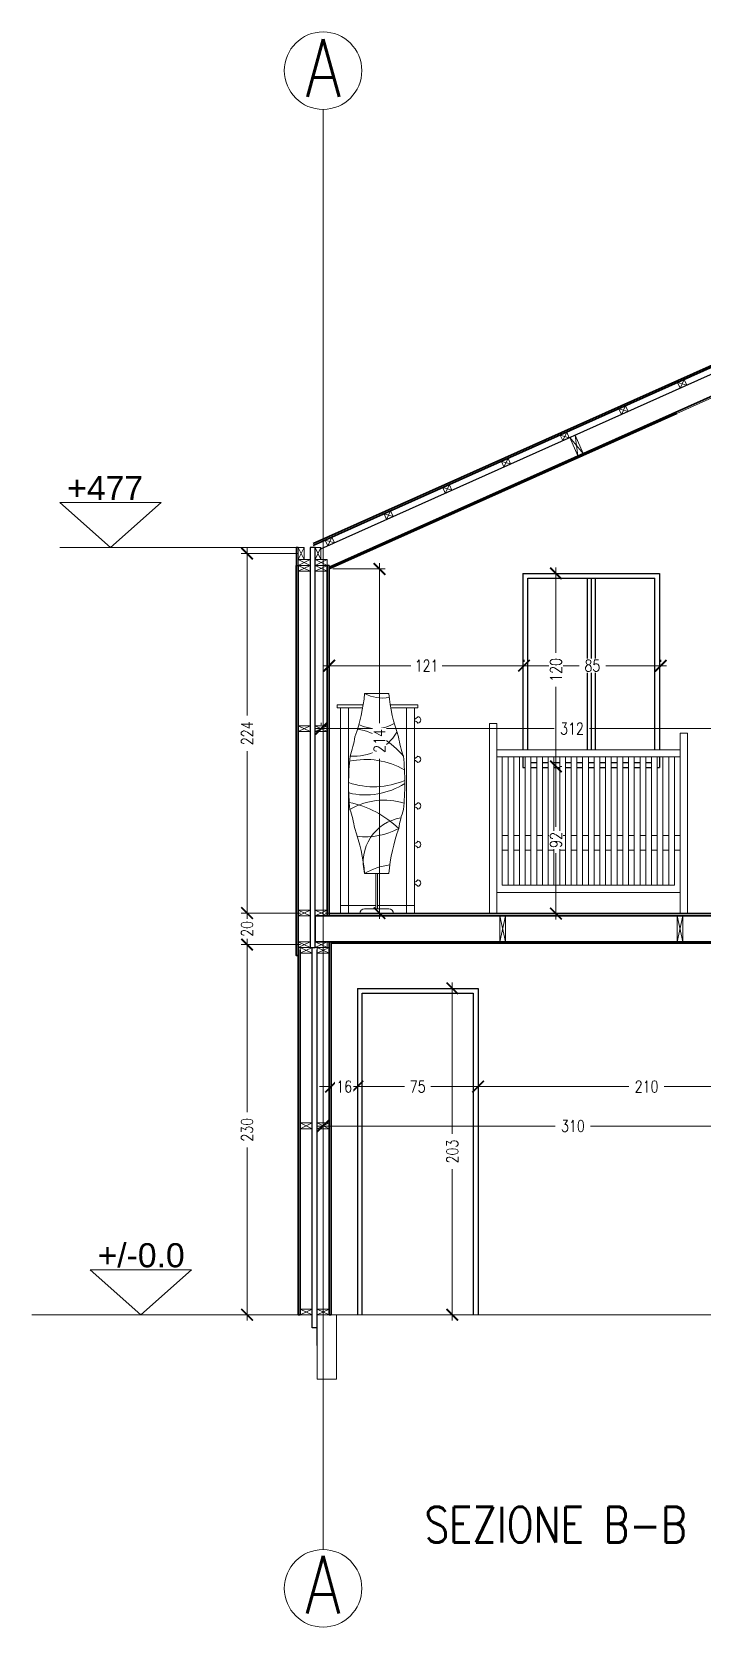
# Model space of a CAD drawing. Header units: millimetres. Extents: x 2260 to 4465, y 2640 to 4441.
# Drawn here: x 3439 to 3856, y 3446 to 4439 of the extents above; entities that cross this region are included whole.
import ezdxf

# ---------------------------------------------------------------- set-up
doc = ezdxf.new("R2010")
doc.units = ezdxf.units.MM
for name, color, linetype, lineweight in [('A-ANNO-DIMS', 3, 'Continuous', 18), ('A-ANNO-SYMB', 3, 'Continuous', 18), ('A-DETL-MBND', 3, 'Continuous', 18), ('A-DETL-MCUT', 4, 'Continuous', 25), ('A-ELEV-IDEN', 3, 'Continuous', 18), ('A-ELEV-MBE1', 7, 'Continuous', 35), ('A-ELEV-MBE2', 4, 'Continuous', 25), ('A-FURN', 8, 'Continuous', 18), ('A-SECT-MCUT', 7, 'Continuous', 35), ('A-WALL-STUD', 3, 'Continuous', 18)]:
    doc.layers.add(name, color=color, linetype=linetype, lineweight=lineweight)
doc.styles.add('ARIAL', font='Arial.ttf')
doc.styles.add('E-ROMANS', font='romans.shx', dxfattribs={"width": 0.8})
doc.styles.get("Standard").update_dxf_attribs({"font": 'Arial.ttf'})
doc.dimstyles.new('Copy of TICK_36', dxfattribs={"dimtxt": 3.6, "dimasz": 3.6, "dimexe": 1.8, "dimexo": 1.2, "dimgap": 1.8, "dimtad": 0, "dimdec": 0, "dimzin": 0, "dimdsep": 46, "dimtxsty": 'ARIAL', "dimblk": 'ARCHTICK', "dimblk1": 'ARCHTICK', "dimblk2": 'ARCHTICK', "dimcen": 1.8, "dimdle": 1.8, "dimclrd": 256, "dimclre": 256, "dimclrt": 256, "dimadec": 0, "dimazin": 0, "dimtfac": 1, "dimtdec": 0, "dimtmove": 1, "dimatfit": 3, "dimldrblk": 'OPEN90', "dimfxl": 1, "dimtfill": 1, "dimtolj": 1, "dimtzin": 0, "dimlwd": -1, "dimlwe": -1, "dimarcsym": 0})

# ---------------------------------------------------------------- blocks, each defined once
blk = doc.blocks.new('_ArchTick')
at = {"color": 0, "linetype": 'ByBlock', "const_width": 0.15}
blk.add_lwpolyline([(-0.5, -0.5), (0.5, 0.5)], dxfattribs=at)
blk = doc.blocks.new('*D113')
at = {"layer": 'A-ANNO-DIMS', "transparency": 16777216}
for p, q in [((3615.41, 4004.96), (3764.08, 4004.96)), ((3619.01, 4007.3), (3619.01, 4008.56)), ((3934.75, 4004.96), (3786.09, 4004.96)), ((3931.15, 4007.36), (3931.15, 4008.56))]:
    blk.add_line(p, q, dxfattribs=at)
at = {"layer": 'A-ANNO-DIMS', "transparency": 16777216, "xscale": 7.2, "yscale": 7.2, "zscale": 7.2, "rotation": 180}
blk.add_blockref('_ArchTick', (3619.01, 4004.96), dxfattribs=at)
at = {"layer": 'A-ANNO-DIMS', "transparency": 16777216, "xscale": 7.2, "yscale": 7.2, "zscale": 7.2}
blk.add_blockref('_ArchTick', (3931.15, 4004.96), dxfattribs=at)
at = {"layer": 'A-ANNO-DIMS', "transparency": 16777216, "insert": (3775.08, 4004.96), "char_height": 7.2, "attachment_point": 5, "style": 'E-ROMANS', "bg_fill": 3, "box_fill_scale": 1.1, "bg_fill_color": 256, "bg_fill_true_color": 13158600, "bg_fill_transparency": 0}
blk.add_mtext('\\A1;312', dxfattribs=at)
blk = doc.blocks.new('_Open90')
at = {"color": 0, "linetype": 'ByBlock', "lineweight": -2}
for p, q in [((0, 0), (-1, 0)), ((-0.5, 0.5), (0, 0)), ((0, 0), (-0.5, -0.5))]:
    blk.add_line(p, q, dxfattribs=at)
blk = doc.blocks.new('*D114')
at = {"layer": 'A-ANNO-DIMS', "transparency": 16777216}
for p, q in [((3620.37, 4044.13), (3674.84, 4044.13)), ((3623.97, 4046.53), (3623.97, 4047.73)), ((3748.86, 4044.13), (3694.39, 4044.13)), ((3745.26, 4046.53), (3745.26, 4047.73))]:
    blk.add_line(p, q, dxfattribs=at)
at = {"layer": 'A-ANNO-DIMS', "transparency": 16777216, "xscale": 7.2, "yscale": 7.2, "zscale": 7.2, "rotation": 180}
blk.add_blockref('_ArchTick', (3623.97, 4044.13), dxfattribs=at)
at = {"layer": 'A-ANNO-DIMS', "transparency": 16777216, "xscale": 7.2, "yscale": 7.2, "zscale": 7.2}
blk.add_blockref('_ArchTick', (3745.26, 4044.13), dxfattribs=at)
at = {"layer": 'A-ANNO-DIMS', "transparency": 16777216, "insert": (3684.61, 4044.13), "char_height": 7.2, "attachment_point": 5, "style": 'E-ROMANS', "bg_fill": 3, "box_fill_scale": 1.1, "bg_fill_color": 256, "bg_fill_true_color": 13158600, "bg_fill_transparency": 0}
blk.add_mtext('\\A1;121', dxfattribs=at)
blk = doc.blocks.new('*D115')
at = {"layer": 'A-ANNO-DIMS', "transparency": 16777216}
for p, q in [((3765.08, 3985.04), (3765.08, 3943.92)), ((3767.48, 3981.44), (3768.68, 3981.44)), ((3765.08, 3886.27), (3765.08, 3927.39)), ((3626.37, 3889.87), (3768.68, 3889.87))]:
    blk.add_line(p, q, dxfattribs=at)
at = {"layer": 'A-ANNO-DIMS', "transparency": 16777216, "xscale": 7.2, "yscale": 7.2, "zscale": 7.2}
for p, rotation in [((3765.08, 3981.44), 90), ((3765.08, 3889.87), 270)]:
    blk.add_blockref('_ArchTick', p, dxfattribs=dict(at, rotation=rotation))
at = {"layer": 'A-ANNO-DIMS', "transparency": 16777216, "insert": (3765.08, 3935.66), "char_height": 7.2, "attachment_point": 5, "rotation": 90, "style": 'E-ROMANS', "bg_fill": 3, "box_fill_scale": 1.1, "bg_fill_color": 256, "bg_fill_true_color": 13158600, "bg_fill_transparency": 0}
blk.add_mtext('\\A1;92', dxfattribs=at)
blk = doc.blocks.new('*D116')
at = {"layer": 'A-ANNO-DIMS', "transparency": 16777216}
for p, q in [((3741.66, 4044.13), (3779.53, 4044.13)), ((3745.26, 4046.53), (3745.26, 4047.73)), ((3833.93, 4044.13), (3796.06, 4044.13)), ((3830.33, 4046.53), (3830.33, 4047.73))]:
    blk.add_line(p, q, dxfattribs=at)
at = {"layer": 'A-ANNO-DIMS', "transparency": 16777216, "xscale": 7.2, "yscale": 7.2, "zscale": 7.2, "rotation": 180}
blk.add_blockref('_ArchTick', (3745.26, 4044.13), dxfattribs=at)
at = {"layer": 'A-ANNO-DIMS', "transparency": 16777216, "xscale": 7.2, "yscale": 7.2, "zscale": 7.2}
blk.add_blockref('_ArchTick', (3830.33, 4044.13), dxfattribs=at)
at = {"layer": 'A-ANNO-DIMS', "transparency": 16777216, "insert": (3787.79, 4044.13), "char_height": 7.2, "attachment_point": 5, "style": 'E-ROMANS', "bg_fill": 3, "box_fill_scale": 1.1, "bg_fill_color": 256, "bg_fill_true_color": 13158600, "bg_fill_transparency": 0}
blk.add_mtext('\\A1;85', dxfattribs=at)
blk = doc.blocks.new('*D117')
at = {"layer": 'A-ANNO-DIMS', "transparency": 16777216}
for p, q in [((3626.37, 4104.32), (3658.92, 4104.32)), ((3655.32, 4107.92), (3655.32, 4008.39)), ((3655.32, 3886.57), (3655.32, 3986.1)), ((3621.41, 3890.17), (3658.92, 3890.17))]:
    blk.add_line(p, q, dxfattribs=at)
at = {"layer": 'A-ANNO-DIMS', "transparency": 16777216, "xscale": 7.2, "yscale": 7.2, "zscale": 7.2}
for p, rotation in [((3655.32, 4104.32), 90), ((3655.32, 3890.17), 270)]:
    blk.add_blockref('_ArchTick', p, dxfattribs=dict(at, rotation=rotation))
at = {"layer": 'A-ANNO-DIMS', "transparency": 16777216, "insert": (3655.32, 3997.25), "char_height": 7.2, "attachment_point": 5, "rotation": 90, "style": 'E-ROMANS', "bg_fill": 3, "box_fill_scale": 1.1, "bg_fill_color": 256, "bg_fill_true_color": 13158600, "bg_fill_transparency": 0}
blk.add_mtext('\\A1;214', dxfattribs=at)
blk = doc.blocks.new('*D118')
at = {"layer": 'A-ANNO-DIMS', "transparency": 16777216}
for p, q in [((3765.08, 4105.13), (3765.08, 4052.08)), ((3767.48, 4101.53), (3768.68, 4101.53)), ((3765.08, 3977.84), (3765.08, 4030.89)), ((3767.48, 3981.44), (3768.68, 3981.44))]:
    blk.add_line(p, q, dxfattribs=at)
at = {"layer": 'A-ANNO-DIMS', "transparency": 16777216, "xscale": 7.2, "yscale": 7.2, "zscale": 7.2}
for p, rotation in [((3765.08, 4101.53), 90), ((3765.08, 3981.44), 270)]:
    blk.add_blockref('_ArchTick', p, dxfattribs=dict(at, rotation=rotation))
at = {"layer": 'A-ANNO-DIMS', "transparency": 16777216, "insert": (3765.08, 4041.49), "char_height": 7.2, "attachment_point": 5, "rotation": 90, "style": 'E-ROMANS', "bg_fill": 3, "box_fill_scale": 1.1, "bg_fill_color": 256, "bg_fill_true_color": 13158600, "bg_fill_transparency": 0}
blk.add_mtext('\\A1;120', dxfattribs=at)
blk = doc.blocks.new('*D156')
at = {"layer": 'A-ANNO-DIMS', "transparency": 16777216}
for p, q in [((3604.16, 4113.89), (3569.32, 4113.89)), ((3572.92, 4117.49), (3572.92, 4013.18)), ((3572.92, 3886.57), (3572.92, 3990.89)), ((3606.11, 3890.17), (3569.32, 3890.17))]:
    blk.add_line(p, q, dxfattribs=at)
at = {"layer": 'A-ANNO-DIMS', "transparency": 16777216, "xscale": 7.2, "yscale": 7.2, "zscale": 7.2}
for p, rotation in [((3572.92, 4113.89), 90), ((3572.92, 3890.17), 270)]:
    blk.add_blockref('_ArchTick', p, dxfattribs=dict(at, rotation=rotation))
at = {"layer": 'A-ANNO-DIMS', "transparency": 16777216, "insert": (3572.92, 4002.03), "char_height": 7.2, "attachment_point": 5, "rotation": 90, "style": 'E-ROMANS', "bg_fill": 3, "box_fill_scale": 1.1, "bg_fill_color": 256, "bg_fill_true_color": 13158600, "bg_fill_transparency": 0}
blk.add_mtext('\\A1;224', dxfattribs=at)
blk = doc.blocks.new('*D157')
at = {"layer": 'A-ANNO-DIMS', "transparency": 16777216}
for p, q in [((3572.92, 3890.17), (3572.92, 3897.37)), ((3606.11, 3890.17), (3569.32, 3890.17)), ((3572.92, 3890.17), (3572.92, 3888.63)), ((3572.92, 3870.56), (3572.92, 3872.1)), ((3606.11, 3870.56), (3569.32, 3870.56)), ((3572.92, 3870.56), (3572.92, 3863.36))]:
    blk.add_line(p, q, dxfattribs=at)
at = {"layer": 'A-ANNO-DIMS', "transparency": 16777216, "xscale": 7.2, "yscale": 7.2, "zscale": 7.2}
for p, rotation in [((3572.92, 3890.17), 270), ((3572.92, 3870.56), 90)]:
    blk.add_blockref('_ArchTick', p, dxfattribs=dict(at, rotation=rotation))
at = {"layer": 'A-ANNO-DIMS', "transparency": 16777216, "insert": (3572.92, 3880.36), "char_height": 7.2, "attachment_point": 5, "rotation": 90, "style": 'E-ROMANS', "bg_fill": 3, "box_fill_scale": 1.1, "bg_fill_color": 256, "bg_fill_true_color": 13158600, "bg_fill_transparency": 0}
blk.add_mtext('\\A1;20', dxfattribs=at)
blk = doc.blocks.new('*D124')
at = {"layer": 'A-ANNO-DIMS', "transparency": 16777216}
for p, q in [((3572.92, 3874.16), (3572.92, 3766.37)), ((3606.11, 3870.56), (3569.32, 3870.56)), ((3572.92, 3636.58), (3572.92, 3744.36)), ((3611.06, 3640.18), (3569.32, 3640.18))]:
    blk.add_line(p, q, dxfattribs=at)
at = {"layer": 'A-ANNO-DIMS', "transparency": 16777216, "xscale": 7.2, "yscale": 7.2, "zscale": 7.2}
for p, rotation in [((3572.92, 3870.56), 90), ((3572.92, 3640.18), 270)]:
    blk.add_blockref('_ArchTick', p, dxfattribs=dict(at, rotation=rotation))
at = {"layer": 'A-ANNO-DIMS', "transparency": 16777216, "insert": (3572.92, 3755.37), "char_height": 7.2, "attachment_point": 5, "rotation": 90, "style": 'E-ROMANS', "bg_fill": 3, "box_fill_scale": 1.1, "bg_fill_color": 256, "bg_fill_true_color": 13158600, "bg_fill_transparency": 0}
blk.add_mtext('\\A1;230', dxfattribs=at)
blk = doc.blocks.new('*D158')
at = {"layer": 'A-ANNO-DIMS', "transparency": 16777216}
for p, q in [((3616.61, 3757.68), (3764.68, 3757.68)), ((3620.21, 3755.37), (3620.21, 3754.08)), ((3934.75, 3757.68), (3786.69, 3757.68)), ((3931.15, 3755.37), (3931.15, 3754.08))]:
    blk.add_line(p, q, dxfattribs=at)
at = {"layer": 'A-ANNO-DIMS', "transparency": 16777216, "xscale": 7.2, "yscale": 7.2, "zscale": 7.2, "rotation": 180}
blk.add_blockref('_ArchTick', (3620.21, 3757.68), dxfattribs=at)
at = {"layer": 'A-ANNO-DIMS', "transparency": 16777216, "xscale": 7.2, "yscale": 7.2, "zscale": 7.2}
blk.add_blockref('_ArchTick', (3931.15, 3757.68), dxfattribs=at)
at = {"layer": 'A-ANNO-DIMS', "transparency": 16777216, "insert": (3775.68, 3757.68), "char_height": 7.2, "attachment_point": 5, "style": 'E-ROMANS', "bg_fill": 3, "box_fill_scale": 1.1, "bg_fill_color": 256, "bg_fill_true_color": 13158600, "bg_fill_transparency": 0}
blk.add_mtext('\\A1;310', dxfattribs=at)
blk = doc.blocks.new('*D160')
at = {"layer": 'A-ANNO-DIMS', "transparency": 16777216}
for p, q in [((3700.6, 3846.93), (3700.6, 3752.76)), ((3703, 3843.33), (3704.2, 3843.33)), ((3700.6, 3636.58), (3700.6, 3730.75)), ((3646.97, 3640.18), (3704.2, 3640.18))]:
    blk.add_line(p, q, dxfattribs=at)
at = {"layer": 'A-ANNO-DIMS', "transparency": 16777216, "xscale": 7.2, "yscale": 7.2, "zscale": 7.2}
for p, rotation in [((3700.6, 3843.33), 90), ((3700.6, 3640.18), 270)]:
    blk.add_blockref('_ArchTick', p, dxfattribs=dict(at, rotation=rotation))
at = {"layer": 'A-ANNO-DIMS', "transparency": 16777216, "insert": (3700.6, 3741.76), "char_height": 7.2, "attachment_point": 5, "rotation": 90, "style": 'E-ROMANS', "bg_fill": 3, "box_fill_scale": 1.1, "bg_fill_color": 256, "bg_fill_true_color": 13158600, "bg_fill_transparency": 0}
blk.add_mtext('\\A1;203', dxfattribs=at)
blk = doc.blocks.new('*D125')
at = {"layer": 'A-ANNO-DIMS', "transparency": 16777216}
for p, q in [((3637.97, 3782.23), (3670.84, 3782.23)), ((3641.57, 3760.08), (3641.57, 3785.83)), ((3720.23, 3782.23), (3687.36, 3782.23)), ((3716.63, 3760.08), (3716.63, 3785.83))]:
    blk.add_line(p, q, dxfattribs=at)
at = {"layer": 'A-ANNO-DIMS', "transparency": 16777216, "xscale": 7.2, "yscale": 7.2, "zscale": 7.2, "rotation": 180}
blk.add_blockref('_ArchTick', (3641.57, 3782.23), dxfattribs=at)
at = {"layer": 'A-ANNO-DIMS', "transparency": 16777216, "xscale": 7.2, "yscale": 7.2, "zscale": 7.2}
blk.add_blockref('_ArchTick', (3716.63, 3782.23), dxfattribs=at)
at = {"layer": 'A-ANNO-DIMS', "transparency": 16777216, "insert": (3679.1, 3782.23), "char_height": 7.2, "attachment_point": 5, "style": 'E-ROMANS', "bg_fill": 3, "box_fill_scale": 1.1, "bg_fill_color": 256, "bg_fill_true_color": 13158600, "bg_fill_transparency": 0}
blk.add_mtext('\\A1;75', dxfattribs=at)
blk = doc.blocks.new('*D126')
at = {"layer": 'A-ANNO-DIMS', "transparency": 16777216}
for p, q in [((3713.03, 3782.23), (3810.51, 3782.23)), ((3716.63, 3784.63), (3716.63, 3785.83)), ((3930, 3782.23), (3832.52, 3782.23)), ((3926.4, 3779.83), (3926.4, 3778.63))]:
    blk.add_line(p, q, dxfattribs=at)
at = {"layer": 'A-ANNO-DIMS', "transparency": 16777216, "xscale": 7.2, "yscale": 7.2, "zscale": 7.2, "rotation": 180}
blk.add_blockref('_ArchTick', (3716.63, 3782.23), dxfattribs=at)
at = {"layer": 'A-ANNO-DIMS', "transparency": 16777216, "xscale": 7.2, "yscale": 7.2, "zscale": 7.2}
blk.add_blockref('_ArchTick', (3926.4, 3782.23), dxfattribs=at)
at = {"layer": 'A-ANNO-DIMS', "transparency": 16777216, "insert": (3821.51, 3782.23), "char_height": 7.2, "attachment_point": 5, "style": 'E-ROMANS', "bg_fill": 3, "box_fill_scale": 1.1, "bg_fill_color": 256, "bg_fill_true_color": 13158600, "bg_fill_transparency": 0}
blk.add_mtext('\\A1;210', dxfattribs=at)
blk = doc.blocks.new('*D127')
at = {"layer": 'A-ANNO-DIMS', "transparency": 16777216}
for p, q in [((3625.17, 3782.23), (3617.97, 3782.23)), ((3625.17, 3784.63), (3625.17, 3785.83)), ((3625.17, 3782.23), (3625.52, 3782.23)), ((3641.57, 3782.23), (3641.22, 3782.23)), ((3641.57, 3784.63), (3641.57, 3785.83)), ((3641.57, 3782.23), (3648.77, 3782.23))]:
    blk.add_line(p, q, dxfattribs=at)
at = {"layer": 'A-ANNO-DIMS', "transparency": 16777216, "xscale": 7.2, "yscale": 7.2, "zscale": 7.2}
blk.add_blockref('_ArchTick', (3625.17, 3782.23), dxfattribs=at)
at = {"layer": 'A-ANNO-DIMS', "transparency": 16777216, "xscale": 7.2, "yscale": 7.2, "zscale": 7.2, "rotation": 180}
blk.add_blockref('_ArchTick', (3641.57, 3782.23), dxfattribs=at)
at = {"layer": 'A-ANNO-DIMS', "transparency": 16777216, "insert": (3633.37, 3782.23), "char_height": 7.2, "attachment_point": 5, "style": 'E-ROMANS', "bg_fill": 3, "box_fill_scale": 1.1, "bg_fill_color": 256, "bg_fill_true_color": 13158600, "bg_fill_transparency": 0}
blk.add_mtext('\\A1;16', dxfattribs=at)

msp = doc.modelspace()

# ---------------------------------------------------------------- linework, layer by layer
for p, q in [((3615.26, 4117.65), (3612.26, 4117.65)), ((3631.08, 3889.87), (3636.08, 3889.87)), ((3677.08, 3889.87), (3672.08, 3889.87))]:
    msp.add_line(p, q)
at = {"color": 0}
for p, q in [((3723.84, 3889.87), (3728.3, 3889.87)), ((3847.01, 3889.87), (3842.41, 3889.87))]:
    msp.add_line(p, q, dxfattribs=at)
at = {"layer": 'A-ANNO-DIMS'}
msp.add_line((3603.55, 4117.65), (3456.45, 4117.65), dxfattribs=at)
for points in [[(3456.45, 4145.63), (3487.93, 4117.65), (3519.41, 4145.63)], [(3475.35, 3668.16), (3506.83, 3640.18), (3538.32, 3668.16)]]:
    msp.add_lwpolyline(points, close=True, dxfattribs=at)
at = {"layer": 'A-ANNO-SYMB', "color": 0}
for p, q in [((3613.46, 3640.18), (3439.04, 3640.18)), ((3921.9, 3640.18), (3616.46, 3640.18))]:
    msp.add_line(p, q, dxfattribs=at)
at = {"layer": 'A-ANNO-SYMB'}
for centre in [(3620.21, 4414.41), (3620.21, 3469.97)]:
    msp.add_circle(centre, 24.11, dxfattribs=at)
at = {"layer": 'A-DETL-MBND'}
msp.add_lwpolyline([(3840.33, 4201.14), (3927.4, 4240.1)], dxfattribs=at)
at = {"layer": 'A-DETL-MCUT'}
msp.add_line((3623.97, 4106.54), (3622.77, 4106.54), dxfattribs=at)
msp.add_lwpolyline([(3604.75, 4117.65), (3603.55, 4117.65), (3603.55, 4106.54), (3604.75, 4106.54)], close=True, dxfattribs=at)
at = {"layer": 'A-ELEV-IDEN', "color": 3}
msp.add_lwpolyline([(3628.47, 3640.18), (3616.46, 3640.18), (3616.46, 3600.15), (3628.47, 3600.15)], close=True, dxfattribs=at)
at = {"layer": 'A-ELEV-MBE1', "color": 0}
msp.add_lwpolyline([(3625.17, 3871.36), (3754.97, 3871.36)], dxfattribs=at)
at = {"layer": 'A-ELEV-MBE2'}
for p, q in [((3744.55, 4101.53), (3744.55, 3991.83)), ((3744.55, 4101.53), (3829.62, 4101.53)), ((3829.62, 4101.53), (3829.62, 3991.83)), ((3747.55, 4098.53), (3826.61, 4098.53)), ((3747.55, 3991.83), (3747.55, 4098.53)), ((3784.58, 4098.53), (3784.58, 3991.83)), ((3787.08, 4098.53), (3787.08, 3991.83)), ((3789.59, 4098.53), (3789.59, 3991.83)), ((3826.61, 3991.83), (3826.61, 4098.53)), ((3744.55, 3987.37), (3744.55, 3980.83)), ((3744.55, 3980.83), (3746.01, 3980.83)), ((3749.58, 3983.83), (3753.15, 3983.83)), ((3749.58, 3980.83), (3753.15, 3980.83)), ((3756.72, 3983.83), (3760.29, 3983.83)), ((3756.72, 3980.83), (3760.29, 3980.83)), ((3763.86, 3983.83), (3767.43, 3983.83)), ((3763.86, 3980.83), (3767.43, 3980.83)), ((3771, 3983.83), (3774.57, 3983.83)), ((3771, 3980.83), (3774.57, 3980.83)), ((3778.14, 3983.83), (3781.71, 3983.83)), ((3778.14, 3980.83), (3781.71, 3980.83)), ((3785.28, 3983.83), (3788.85, 3983.83)), ((3785.28, 3980.83), (3788.85, 3980.83)), ((3792.42, 3983.83), (3795.99, 3983.83)), ((3792.42, 3980.83), (3795.99, 3980.83)), ((3799.56, 3983.83), (3803.13, 3983.83)), ((3799.56, 3980.83), (3803.13, 3980.83)), ((3806.71, 3983.83), (3810.28, 3983.83)), ((3806.71, 3980.83), (3810.28, 3980.83)), ((3813.85, 3983.83), (3817.42, 3983.83)), ((3813.85, 3980.83), (3817.42, 3980.83)), ((3820.99, 3983.83), (3824.56, 3983.83)), ((3820.99, 3980.83), (3824.56, 3980.83)), ((3828.13, 3980.83), (3829.62, 3980.83)), ((3829.62, 3987.37), (3829.62, 3980.83)), ((3613.46, 3632.11), (3613.46, 3868.75)), ((3616.46, 3621.01), (3616.46, 3867.35)), ((3641.57, 3843.33), (3641.57, 3640.18)), ((3616.46, 3632.11), (3613.46, 3632.11))]:
    msp.add_line(p, q, dxfattribs=at)
for points in [[(3618.86, 4116.84), (3932.16, 4257.03)], [(3612.26, 4117.65), (3612.26, 3868.75), (3615.26, 3868.75), (3615.26, 4117.65)], [(3641.57, 3843.33), (3641.57, 3843.33), (3716.63, 3843.33), (3716.63, 3640.18)], [(3644.57, 3640.18), (3644.57, 3840.33), (3713.63, 3840.33), (3713.63, 3640.18)]]:
    msp.add_lwpolyline(points, dxfattribs=at)
at = {"layer": 'A-FURN'}
for p, q in [((3646.08, 4026.84), (3661.08, 4026.84)), ((3646.08, 4026.84), (3658.58, 4026.84)), ((3646.08, 4026.84), (3653.58, 4026.84)), ((3654.08, 4026.84), (3653.08, 4026.84)), ((3653.08, 4026.84), (3653.58, 4026.84)), ((3629.08, 4019.87), (3629.08, 4017.87)), ((3629.08, 4019.87), (3645.16, 4019.87)), ((3644.82, 4017.87), (3629.08, 4017.87)), ((3629.08, 4017.87), (3631.08, 4017.87)), ((3631.08, 4017.87), (3631.08, 3889.87)), ((3636.08, 3894.89), (3636.08, 4017.87)), ((3662, 4019.87), (3679.08, 4019.87)), ((3679.08, 4017.87), (3662.34, 4017.87)), ((3672.08, 3894.89), (3672.08, 4017.87)), ((3677.08, 3894.89), (3677.08, 4017.87)), ((3679.08, 4019.87), (3679.08, 4017.87)), ((3728.3, 3987.37), (3842.41, 3987.37)), ((3646.08, 3914.84), (3661.08, 3914.84)), ((3653.08, 3914.84), (3653.08, 3892.84)), ((3654.08, 3892.84), (3654.08, 3914.84)), ((3636.08, 3894.89), (3631.08, 3894.89)), ((3631.08, 3894.89), (3653.08, 3894.89)), ((3636.08, 3889.87), (3636.08, 3894.89)), ((3646.08, 3892.84), (3661.08, 3892.84)), ((3654.08, 3894.89), (3677.08, 3894.89)), ((3672.08, 3889.87), (3672.08, 3894.89)), ((3672.08, 3894.89), (3677.08, 3894.89)), ((3677.08, 3894.89), (3677.08, 3889.87)), ((3723.84, 3899.85), (3723.84, 3889.87)), ((3728.3, 3889.87), (3728.3, 3898.98)), ((3842.41, 3889.87), (3842.41, 3900.17)), ((3847.01, 3899.49), (3847.01, 3889.87))]:
    msp.add_line(p, q, dxfattribs=at)
for points in [[(3723.84, 3899.85), (3723.84, 4008.1), (3728.3, 4008.1), (3728.3, 3898.98)], [(3842.41, 3900.17), (3842.41, 4002.18), (3847.01, 4002.18), (3847.01, 3899.49)], [(3728.3, 3991.83), (3728.3, 3903.03), (3842.41, 3903.03), (3842.41, 3991.83), (3728.3, 3991.83)], [(3731.73, 3987.37), (3731.73, 3907.57), (3838.84, 3907.57), (3838.84, 3987.37)], [(3735.3, 3907.57), (3735.3, 3987.37)], [(3738.87, 3907.57), (3738.87, 3987.37)], [(3742.44, 3907.57), (3742.44, 3987.37)], [(3746.01, 3907.57), (3746.01, 3987.37)], [(3749.58, 3907.57), (3749.58, 3987.37)], [(3753.15, 3907.57), (3753.15, 3987.37)], [(3756.72, 3907.57), (3756.72, 3987.37)], [(3760.29, 3907.57), (3760.29, 3987.37)], [(3763.86, 3907.57), (3763.86, 3987.37)], [(3767.43, 3907.57), (3767.43, 3987.37)], [(3771, 3907.57), (3771, 3987.37)], [(3774.57, 3907.57), (3774.57, 3987.37)], [(3778.14, 3907.57), (3778.14, 3987.37)], [(3781.71, 3907.57), (3781.71, 3987.37)], [(3785.28, 3907.57), (3785.28, 3987.37)], [(3788.85, 3907.57), (3788.85, 3987.37)], [(3792.42, 3907.57), (3792.42, 3987.37)], [(3795.99, 3907.57), (3795.99, 3987.37)], [(3799.56, 3907.57), (3799.56, 3987.37)], [(3803.13, 3907.57), (3803.13, 3987.37)], [(3806.71, 3907.57), (3806.71, 3987.37)], [(3810.28, 3907.57), (3810.28, 3987.37)], [(3813.85, 3907.57), (3813.85, 3987.37)], [(3817.42, 3907.57), (3817.42, 3987.37)], [(3820.99, 3907.57), (3820.99, 3987.37)], [(3824.56, 3907.57), (3824.56, 3987.37)], [(3828.13, 3987.37), (3828.13, 3907.57)], [(3831.7, 3907.49), (3831.7, 3987.37)], [(3835.27, 3987.37), (3835.27, 3907.57)], [(3731.73, 3938.42), (3735.3, 3938.42)], [(3738.87, 3938.42), (3742.44, 3938.42)], [(3746.01, 3938.42), (3749.58, 3938.42)], [(3753.15, 3938.42), (3756.72, 3938.42)], [(3760.29, 3938.42), (3763.86, 3938.42)], [(3767.43, 3938.42), (3771, 3938.42)], [(3774.57, 3938.42), (3778.14, 3938.42)], [(3781.71, 3938.42), (3785.28, 3938.42)], [(3788.85, 3938.42), (3792.42, 3938.42)], [(3795.99, 3938.42), (3799.56, 3938.42)], [(3803.13, 3938.42), (3806.71, 3938.42)], [(3810.28, 3938.42), (3813.85, 3938.42)], [(3817.42, 3938.42), (3820.99, 3938.42)], [(3824.56, 3938.42), (3828.13, 3938.42)], [(3831.7, 3938.42), (3835.27, 3938.42)], [(3838.84, 3938.42), (3842.55, 3938.42)], [(3735.3, 3929.35), (3731.73, 3929.35)], [(3742.44, 3929.35), (3738.87, 3929.35)], [(3749.58, 3929.35), (3746.01, 3929.35)], [(3756.72, 3929.35), (3753.15, 3929.35)], [(3763.86, 3929.35), (3760.29, 3929.35)], [(3771, 3929.35), (3767.43, 3929.35)], [(3778.14, 3929.35), (3774.57, 3929.35)], [(3785.28, 3929.35), (3781.71, 3929.35)], [(3792.42, 3929.35), (3788.85, 3929.35)], [(3799.56, 3929.35), (3795.99, 3929.35)], [(3806.71, 3929.35), (3803.13, 3929.35)], [(3813.85, 3929.35), (3810.28, 3929.35)], [(3820.99, 3929.35), (3817.42, 3929.35)], [(3828.13, 3929.35), (3824.56, 3929.35)], [(3835.27, 3929.35), (3831.7, 3929.35)], [(3842.41, 3929.35), (3838.84, 3929.35)]]:
    msp.add_lwpolyline(points, dxfattribs=at)
for centre, radius, start, end in [((3531.07, 4038.41), 115.59, 340.50937, 354.25685), ((3657.29, 4047.36), 23.38, 241.35518, 280.02903), ((3776.09, 4038.41), 115.59, 185.74315, 199.49063), ((3676.45, 4013.91), 3.05, 281.86022, 329.55628), ((3679.08, 4010.37), 2, 270, 90), ((3639.43, 4019.16), 31.42, 265.51867, 328.32151), ((3632.89, 3957.2), 48.27, 39.40548, 79.56723), ((3652.83, 4028.42), 23.38, 243.61261, 299.99812), ((3676.45, 4006.83), 3.05, 30.44372, 78.13978), ((3570.55, 4011.18), 70.41, 340.64506, 350.73602), ((3736.61, 4011.18), 70.41, 189.26398, 199.35494), ((3797.88, 3970.84), 161.8, 173.96892, 180), ((3646.76, 3937.5), 48.27, 60.05336, 102.05926), ((3509.28, 3970.84), 161.8, 0, 6.03108), ((3676.45, 3989.41), 3.05, 281.86022, 329.55628), ((3676.45, 3982.33), 3.05, 30.44372, 78.13978), ((3679.08, 3985.87), 2, 270, 90), ((3651.81, 4017.03), 48.27, 250.98033, 293.51042), ((3797.88, 3970.84), 161.8, 180, 185.72905), ((3646.58, 4009.37), 45.65, 256.83666, 302.44851), ((3509.28, 3970.84), 161.8, 354.2637, 0), ((3623.88, 3897.61), 62.68, 46.19628, 78.37338), ((3658.23, 3917.93), 42.51, 73.06027, 120.13527), ((3570.41, 3931.51), 70.41, 9.26398, 19.22427), ((3736.76, 3931.51), 70.41, 160.79328, 170.73602), ((3676.45, 3960.41), 3.05, 281.86022, 329.55628), ((3676.45, 3953.33), 3.05, 30.44372, 78.13978), ((3679.08, 3956.87), 2, 270, 90), ((3528.21, 3903.49), 118.41, 5.49993, 19.40856), ((3646.84, 3980.12), 42.51, 262.78537, 298.72284), ((3672.97, 3921.9), 27.8, 98.92961, 194.71418), ((3778.02, 3903.68), 117.47, 160.52537, 174.54643), ((3676.45, 3936.41), 3.05, 281.86022, 329.55628), ((3676.45, 3929.33), 3.05, 30.44372, 78.13978), ((3679.08, 3932.87), 2, 270, 90), ((3667.42, 3878.08), 42.51, 97.71291, 120.13527), ((3676.45, 3912.41), 3.05, 281.86022, 329.55628), ((3676.45, 3905.33), 3.05, 30.44372, 78.13978), ((3679.08, 3908.87), 2, 270, 90), ((3646.08, 3889.84), 3, 90.00176, 179.46638), ((3661.08, 3889.84), 3, 0.53499, 90)]:
    msp.add_arc(centre, radius, start, end, dxfattribs=at)
at = {"layer": 'A-SECT-MCUT'}
for p, q in [((3932.16, 4262.54), (3614.06, 4120.17)), ((3927.4, 3889.87), (3623.97, 3889.87)), ((3605.95, 3645.18), (3605.95, 3867.35)), ((3754.97, 3871.36), (3926.4, 3871.36))]:
    msp.add_line(p, q, dxfattribs=at)
for points in [[(3926.04, 4258.46), (3614.06, 4118.86)], [(3623.97, 4105.42), (3927.4, 4241.19)], [(3623.97, 4104.32), (3840.33, 4201.14)], [(3603.55, 4106.54), (3603.55, 3863.75), (3604.75, 3863.75), (3604.75, 4106.54)], [(3623.97, 4106.54), (3623.97, 3888.37), (3622.77, 3888.37), (3622.77, 4106.54)], [(3615.26, 3872.36), (3934.91, 3872.36), (3934.91, 3888.37), (3615.26, 3888.37), (3615.26, 3872.36)], [(3625.17, 3872.36), (3625.17, 3640.18), (3623.97, 3640.18), (3623.97, 3872.36)], [(3604.75, 3863.75), (3604.75, 3640.18), (3605.95, 3640.18), (3605.96, 3865.15)]]:
    msp.add_lwpolyline(points, dxfattribs=at)
at = {"layer": 'A-WALL-STUD'}
for p, q in [((3846.49, 4218.69), (3840.83, 4220.33)), ((3842.38, 4216.86), (3844.94, 4222.17)), ((3809.95, 4202.34), (3804.29, 4203.98)), ((3805.84, 4200.51), (3808.4, 4205.82)), ((3769.3, 4184.16), (3771.86, 4189.47)), ((3773.41, 4185.99), (3767.75, 4187.63)), ((3782.09, 4176.17), (3773.72, 4186.13)), ((3777.01, 4187.61), (3778.8, 4174.7)), ((3736.87, 4169.64), (3731.21, 4171.28)), ((3732.76, 4167.81), (3735.32, 4173.12)), ((3700.33, 4153.29), (3694.67, 4154.93)), ((3696.22, 4151.46), (3698.78, 4156.77)), ((3659.68, 4135.11), (3662.24, 4140.42)), ((3663.79, 4136.94), (3658.13, 4138.58)), ((3627.25, 4120.59), (3621.59, 4122.23)), ((3623.14, 4118.75), (3625.7, 4124.07)), ((3608.36, 4110.14), (3604.75, 4117.65)), ((3608.36, 4117.65), (3604.75, 4110.14)), ((3612.26, 4110.14), (3604.75, 4106.54)), ((3604.75, 4110.14), (3612.26, 4106.54)), ((3618.86, 4110.14), (3615.26, 4117.65)), ((3618.86, 4117.65), (3615.26, 4110.14)), ((3622.77, 4110.14), (3615.26, 4106.54)), ((3615.26, 4110.14), (3622.77, 4106.54)), ((3612.26, 4106.54), (3604.75, 4102.94)), ((3604.75, 4106.54), (3612.26, 4102.94)), ((3622.77, 4106.54), (3615.26, 4102.94)), ((3615.26, 4106.54), (3622.77, 4102.94)), ((3604.75, 4003.16), (3612.26, 4006.76)), ((3612.26, 4003.16), (3604.75, 4006.76)), ((3615.26, 4003.16), (3622.77, 4006.76)), ((3622.77, 4003.16), (3615.26, 4006.76)), ((3604.75, 3888.37), (3612.26, 3891.97)), ((3612.26, 3888.37), (3604.75, 3891.97)), ((3615.26, 3888.37), (3622.77, 3891.97)), ((3622.77, 3888.37), (3615.26, 3891.97)), ((3604.75, 3868.75), (3612.26, 3872.36)), ((3612.26, 3868.75), (3604.75, 3872.36)), ((3615.26, 3868.75), (3622.76, 3872.36)), ((3622.76, 3868.75), (3615.26, 3872.36)), ((3605.95, 3865.15), (3613.46, 3868.75)), ((3613.46, 3865.15), (3605.95, 3868.75)), ((3616.46, 3865.15), (3623.97, 3868.75)), ((3623.97, 3865.15), (3616.46, 3868.75)), ((3613.46, 3755.97), (3605.95, 3759.57)), ((3605.95, 3755.97), (3613.46, 3759.57)), ((3623.97, 3755.97), (3616.46, 3759.57)), ((3616.46, 3755.97), (3623.97, 3759.57)), ((3613.46, 3640.18), (3605.95, 3643.78)), ((3605.95, 3640.18), (3613.46, 3643.78)), ((3623.97, 3640.18), (3616.46, 3643.78)), ((3616.46, 3640.18), (3623.97, 3643.78))]:
    msp.add_line(p, q, dxfattribs=at)
for points in [[(3842.38, 4216.86), (3846.49, 4218.69), (3844.94, 4222.17), (3840.83, 4220.33)], [(3805.84, 4200.51), (3809.95, 4202.34), (3808.4, 4205.82), (3804.29, 4203.98)], [(3769.3, 4184.16), (3773.41, 4185.99), (3771.86, 4189.47), (3767.75, 4187.63)], [(3773.72, 4186.13), (3777.01, 4187.61), (3782.09, 4176.17), (3778.8, 4174.7)], [(3732.76, 4167.81), (3736.87, 4169.64), (3735.32, 4173.12), (3731.21, 4171.28)], [(3696.22, 4151.46), (3700.33, 4153.29), (3698.78, 4156.77), (3694.67, 4154.93)], [(3659.68, 4135.11), (3663.79, 4136.94), (3662.24, 4140.42), (3658.13, 4138.58)], [(3623.14, 4118.75), (3627.25, 4120.59), (3625.7, 4124.07), (3621.59, 4122.23)], [(3608.36, 4110.14), (3608.36, 4117.65), (3604.75, 4117.65), (3604.75, 4110.14)], [(3612.26, 4110.14), (3604.75, 4110.14), (3604.75, 4106.54), (3612.26, 4106.54)], [(3618.86, 4110.14), (3618.86, 4117.65), (3615.26, 4117.65), (3615.26, 4110.14)], [(3622.77, 4110.14), (3615.26, 4110.14), (3615.26, 4106.54), (3622.77, 4106.54)], [(3612.26, 4106.54), (3604.75, 4106.54), (3604.75, 4102.94), (3612.26, 4102.94)], [(3622.77, 4106.54), (3615.26, 4106.54), (3615.26, 4102.94), (3622.77, 4102.94)], [(3604.75, 4003.16), (3612.26, 4003.16), (3612.26, 4006.76), (3604.75, 4006.76)], [(3615.26, 4003.16), (3622.77, 4003.16), (3622.77, 4006.76), (3615.26, 4006.76)], [(3604.75, 3888.37), (3612.26, 3888.37), (3612.26, 3891.97), (3604.75, 3891.97)], [(3615.26, 3888.37), (3622.77, 3888.37), (3622.77, 3891.97), (3615.26, 3891.97)], [(3604.75, 3868.75), (3612.26, 3868.75), (3612.26, 3872.36), (3604.75, 3872.36)], [(3615.26, 3868.75), (3622.76, 3868.75), (3622.76, 3872.36), (3615.26, 3872.36)], [(3605.95, 3865.15), (3613.46, 3865.15), (3613.46, 3868.75), (3605.95, 3868.75)], [(3616.46, 3865.15), (3623.97, 3865.15), (3623.97, 3868.75), (3616.46, 3868.75)], [(3613.46, 3755.97), (3605.95, 3755.97), (3605.95, 3759.57), (3613.46, 3759.57)], [(3623.97, 3755.97), (3616.46, 3755.97), (3616.46, 3759.57), (3623.97, 3759.57)], [(3613.46, 3640.18), (3605.95, 3640.18), (3605.95, 3643.78), (3613.46, 3643.78)], [(3623.97, 3640.18), (3616.46, 3640.18), (3616.46, 3643.78), (3623.97, 3643.78)]]:
    msp.add_lwpolyline(points, close=True, dxfattribs=at)
for points in [[(3733.7, 3888.37), (3733.7, 3872.36), (3730.1, 3872.36), (3730.1, 3888.37), (3733.7, 3888.37)], [(3730.1, 3888.37), (3733.7, 3872.36)], [(3733.7, 3888.37), (3730.1, 3872.36)], [(3844.14, 3888.37), (3844.14, 3872.36), (3840.53, 3872.36), (3840.53, 3888.37), (3844.14, 3888.37)], [(3840.53, 3888.37), (3844.14, 3872.36)], [(3844.14, 3888.37), (3840.53, 3872.36)]]:
    msp.add_lwpolyline(points, dxfattribs=at)

# ---------------------------------------------------------------- texts
at = {"insert": (3683.36, 3520.75), "char_height": 22.2374, "attachment_point": 1, "style": 'E-ROMANS'}
msp.add_mtext_dynamic_manual_height_columns('SEZIONE B-B', width=404.3209, gutter_width=9, heights=[0], dxfattribs=at)
at = {"layer": 'A-ANNO-DIMS'}
for s, p in [('+477', (3460.98, 4147.2)), ('+/-0.0', (3479.89, 3669.74))]:
    msp.add_text(s, height=15.013, dxfattribs=at).set_placement(p)
at = {"layer": 'A-ANNO-SYMB', "char_height": 35.9, "attachment_point": 1, "style": 'E-ROMANS'}
for insert in [(3609.25, 4433.99), (3609.18, 3490.13)]:
    msp.add_mtext_dynamic_manual_height_columns('A', width=37.201, gutter_width=2.5, heights=[0], dxfattribs=dict(at, insert=insert))

# ---------------------------------------------------------------- next in the draw order: dimensions: what is measured, and where the dimension line sits
at = {"layer": 'A-ANNO-DIMS'}
for base, p1, p2, picture, middle in [((3572.92, 3890.17), (3606.56, 4113.89), (3608.51, 3890.17), '*D156', (3572.92, 4002.03)), ((3765.08, 3889.87), (3765.08, 3981.44), (3623.97, 3889.87), '*D115', (3765.08, 3935.66))]:
    dim = msp.add_linear_dim(base=base, p1=p1, p2=p2, angle=90, dimstyle='Copy of TICK_36', override={"dimscale": 2, "dimtxsty": 'E-ROMANS'}, dxfattribs=at)
    dim.commit()
    dim.dimension.update_dxf_attribs({"geometry": picture, "text_midpoint": middle})
for base, p1, p2, picture, middle in [((3623.97, 4044.13), (3745.26, 4044.13), (3623.97, 4044.13), '*D114', (3684.61, 4044.13)), ((3619.01, 4004.96), (3931.15, 4004.96), (3619.01, 4004.9), '*D113', (3775.08, 4004.96))]:
    dim = msp.add_linear_dim(base=base, p1=p1, p2=p2, dimstyle='Copy of TICK_36', override={"dimscale": 2, "dimtxsty": 'E-ROMANS'}, dxfattribs=at)
    dim.commit()
    dim.dimension.update_dxf_attribs({"geometry": picture, "text_midpoint": middle})

# ---------------------------------------------------------------- next in the draw order: dimensions: what is measured, and where the dimension line sits
for base, p1, p2, picture, middle in [((3655.32, 4104.32), (3619.01, 3890.17), (3623.97, 4104.32), '*D117', (3655.32, 3997.25)), ((3572.92, 3890.17), (3608.51, 3870.56), (3608.51, 3890.17), '*D157', (3572.92, 3880.36))]:
    dim = msp.add_linear_dim(base=base, p1=p1, p2=p2, angle=90, dimstyle='Copy of TICK_36', override={"dimscale": 2, "dimtxsty": 'E-ROMANS'}, dxfattribs=at)
    dim.commit()
    dim.dimension.update_dxf_attribs({"geometry": picture, "text_midpoint": middle})
dim = msp.add_linear_dim(base=(3830.33, 4044.13), p1=(3745.26, 4044.13), p2=(3830.33, 4044.13), dimstyle='Copy of TICK_36', override={"dimscale": 2, "dimtxsty": 'E-ROMANS'}, dxfattribs=at)
dim.commit()
dim.dimension.update_dxf_attribs({"geometry": '*D116', "text_midpoint": (3787.79, 4044.13)})

# ---------------------------------------------------------------- next in the draw order: dimensions: what is measured, and where the dimension line sits
for base, p1, p2, picture, middle in [((3765.08, 4101.53), (3765.08, 3981.44), (3765.08, 4101.53), '*D118', (3765.08, 4041.49)), ((3572.92, 3870.56), (3613.46, 3640.18), (3608.51, 3870.56), '*D124', (3572.92, 3755.37))]:
    dim = msp.add_linear_dim(base=base, p1=p1, p2=p2, angle=90, dimstyle='Copy of TICK_36', override={"dimscale": 2, "dimtxsty": 'E-ROMANS'}, dxfattribs=at)
    dim.commit()
    dim.dimension.update_dxf_attribs({"geometry": picture, "text_midpoint": middle})

# ---------------------------------------------------------------- next in the draw order: dimensions: what is measured, and where the dimension line sits
dim = msp.add_linear_dim(base=(3931.15, 3757.68), p1=(3620.21, 3757.77), p2=(3931.15, 3757.77), text='310', dimstyle='Copy of TICK_36', override={"dimscale": 2, "dimtxsty": 'E-ROMANS'}, dxfattribs=at)
dim.commit()
dim.dimension.update_dxf_attribs({"geometry": '*D158', "text_midpoint": (3775.68, 3757.68)})

# ---------------------------------------------------------------- next in the draw order: dimensions: what is measured, and where the dimension line sits
dim = msp.add_linear_dim(base=(3700.6, 3843.33), p1=(3644.57, 3640.18), p2=(3700.6, 3843.33), angle=90, dimstyle='Copy of TICK_36', override={"dimscale": 2, "dimtxsty": 'E-ROMANS'}, dxfattribs=at)
dim.commit()
dim.dimension.update_dxf_attribs({"geometry": '*D160', "text_midpoint": (3700.6, 3741.76)})

# ---------------------------------------------------------------- next in the draw order: dimensions: what is measured, and where the dimension line sits
dim = msp.add_linear_dim(base=(3716.63, 3782.23), p1=(3641.57, 3757.68), p2=(3716.63, 3757.68), dimstyle='Copy of TICK_36', override={"dimscale": 2, "dimtxsty": 'E-ROMANS'}, dxfattribs=at)
dim.commit()
dim.dimension.update_dxf_attribs({"geometry": '*D125', "text_midpoint": (3679.1, 3782.23)})

# ---------------------------------------------------------------- next in the draw order: dimensions: what is measured, and where the dimension line sits
for base, p1, p2, picture, middle in [((3625.17, 3782.23), (3641.57, 3782.23), (3625.17, 3782.23), '*D127', (3633.37, 3782.23)), ((3926.4, 3782.23), (3716.63, 3782.23), (3926.4, 3782.23), '*D126', (3821.51, 3782.23))]:
    dim = msp.add_linear_dim(base=base, p1=p1, p2=p2, dimstyle='Copy of TICK_36', override={"dimscale": 2, "dimtxsty": 'E-ROMANS'}, dxfattribs=at)
    dim.commit()
    dim.dimension.update_dxf_attribs({"geometry": picture, "text_midpoint": middle})

# ---------------------------------------------------------------- next in the draw order: linework, layer by layer
at = {"layer": 'A-ANNO-SYMB'}
msp.add_line((3620.21, 3494.08), (3620.21, 4390.29), dxfattribs=at)

doc.saveas('drawing.dxf')
